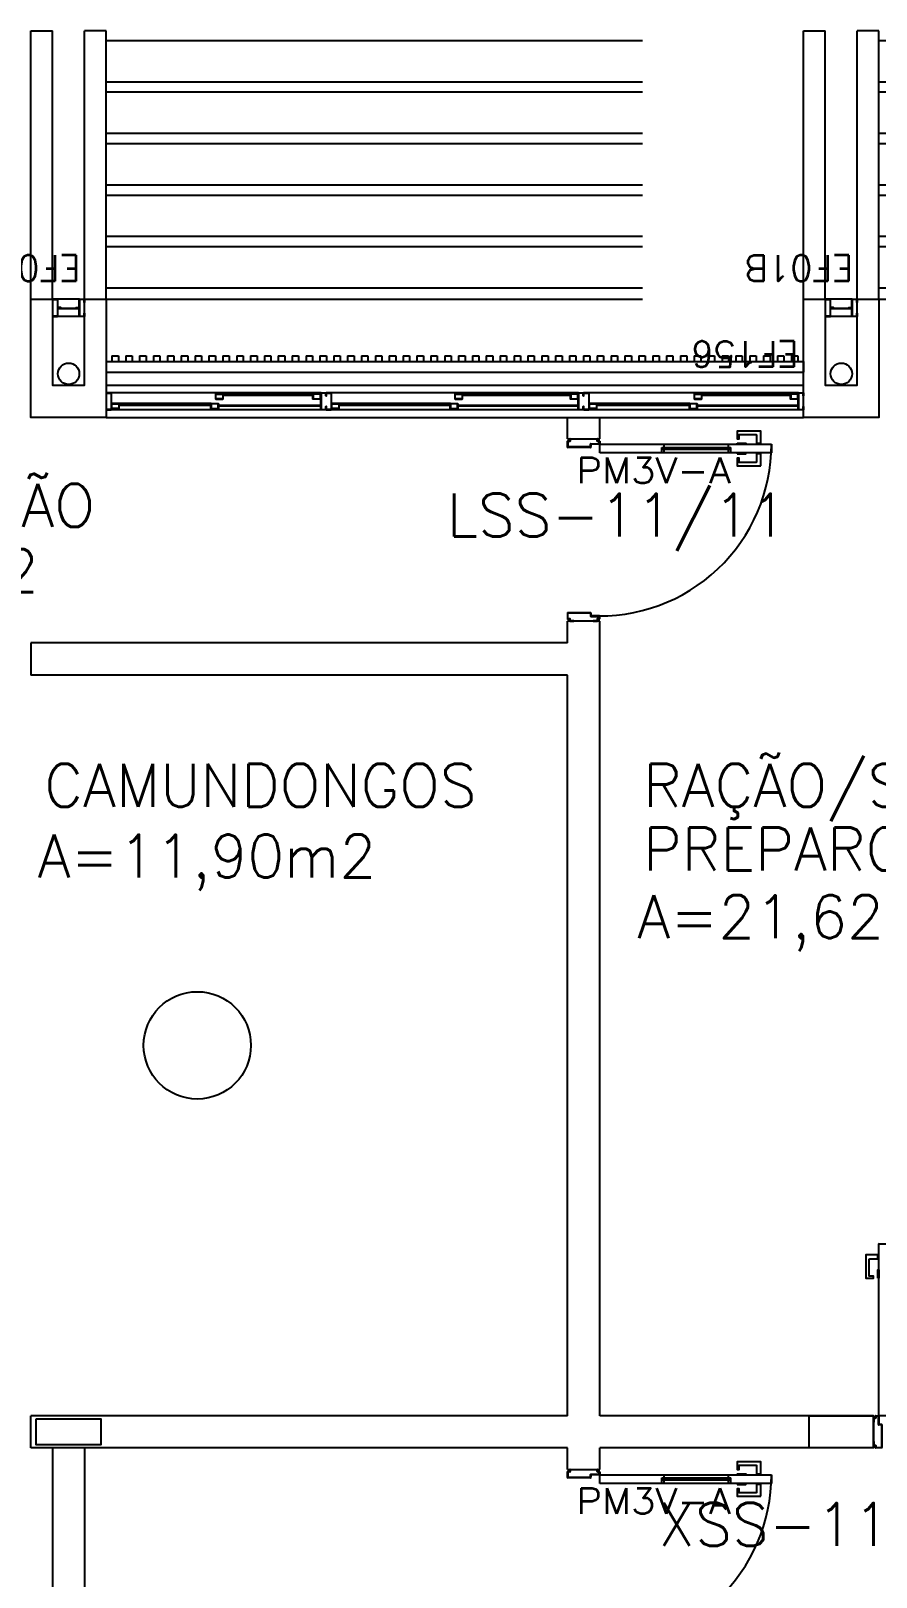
# Model space of a CAD drawing. Header units: millimetres. Extents: x 2046 to 2564, y 885 to 1120.
# Drawn here: x 2190.71 to 2194.65, y 926.3 to 933.5 of the extents above; entities that cross this region are included whole.
import ezdxf

# ---------------------------------------------------------------- set-up
doc = ezdxf.new("R2010")
doc.units = ezdxf.units.MM
doc.header["$LTSCALE"] = 10
doc.linetypes.add('HIDDEN', pattern=[0.375, 0.25, -0.125])
for name, color, linetype in [('AR-ALV', 2, 'Continuous'), ('AR-BRISEPROJ', 1, 'HIDDEN'), ('AR-ESQ', 1, 'Continuous'), ('AR-ESQ-C', 1, 'Continuous'), ('AR-ESTC', 3, 'Continuous'), ('AR-PEITORIL', 1, 'Continuous'), ('AR-PERGOLAPROJ', 1, 'HIDDEN'), ('AR-PROJ', 1, 'HIDDEN'), ('BGR- VISTA', 12, 'Continuous'), ('BR-MONTANTE', 242, 'Continuous'), ('BR-PAINEL', 1, 'Continuous'), ('DT-ESQ-CHAPA DOBRADA-C', 1, 'Continuous'), ('DT-ESQ-CHAPA DOBRADA-V', 2, 'Continuous'), ('DT-ESQ-MARCO-V', 1, 'Continuous'), ('DT-ESQ-PERFIL CADEIRA-C', 2, 'Continuous'), ('DT-ESQ-PERFIL CADEIRA-V', 1, 'Continuous'), ('DT-ESQ-PERFIL U-C', 2, 'Continuous'), ('DT-ESQ-PERFIL U-V', 1, 'Continuous'), ('DT-ESQ-VIDRO-C', 2, 'Continuous'), ('DT-TXTESQ', 2, 'Continuous'), ('DT-TXTMOD', 1, 'Continuous'), ('ENDEREÇO', 2, 'Continuous'), ('maçaneta', 1, 'Continuous'), ('mov', 1, 'Continuous'), ('PG-PROJ', 1, 'HIDDEN'), ('PM-PERFIL U-C', 2, 'Continuous'), ('PM-TXT', 2, 'Continuous'), ('PM-VIDRO', 2, 'Continuous'), ('pm1', 2, 'Continuous'), ('pm2', 1, 'Continuous'), ('Área', 2, 'Continuous')]:
    doc.layers.add(name, color=color, linetype=linetype)
doc.styles.add('S10', font='simplex.shx', dxfattribs={"height": 0.1})
doc.styles.add('S12', font='simplex.shx', dxfattribs={"width": 1.1, "height": 0.12})
doc.styles.add('UNB-100', font='simplex.shx', dxfattribs={"height": 0.2})
doc.styles.add('UNB1-100', font='simplex.shx', dxfattribs={"height": 0.2})

# ---------------------------------------------------------------- blocks, each defined once
blk = doc.blocks.new('PG-MODULO3-PJ-C')
at = {"layer": 'PG-PROJ'}
for p, q in [((0.1, 1.25), (0, 1.25)), ((0, 0), (0, 1.25)), ((0.1, 0), (0.1, 1.25)), ((3.35, 1.25), (3.45, 1.25)), ((3.35, 0), (3.35, 1.25)), ((3.45, 0), (3.45, 1.25)), ((0.1, 1.2057), (3.35, 1.2057)), ((0.1, 1.0135), (3.35, 1.0135)), ((0.1, 0.9657), (3.35, 0.9657)), ((0.1, 0.7735), (3.35, 0.7735)), ((0.1, 0.7257), (3.35, 0.7257)), ((0.1, 0.5335), (3.35, 0.5335)), ((0.1, 0.4857), (3.35, 0.4857)), ((0.1, 0.2935), (3.35, 0.2935)), ((0.1, 0.2457), (3.35, 0.2457)), ((0.1, 0.0535), (3.35, 0.0535)), ((0.1, 0), (3.35, 0))]:
    blk.add_line(p, q, dxfattribs=at)
blk = doc.blocks.new('BR-MODULO9')
at = {"layer": 'BR-MONTANTE'}
for p, q in [((-3.25, 0.11), (0, 0.11)), ((-3.25, 0.11), (-3.25, 0.06)), ((0, 0.11), (0, 0.06)), ((-3.25, 0.06), (0, 0.06))]:
    blk.add_line(p, q, dxfattribs=at)
at = {"layer": 'BR-PAINEL'}
for p, q in [((-3.2227, 0.1366), (-3.1927, 0.1366)), ((-3.2227, 0.1366), (-3.2227, 0.11)), ((-3.2227, 0.11), (-3.1927, 0.11)), ((-3.1927, 0.1366), (-3.1927, 0.11)), ((-3.1581, 0.1366), (-3.1281, 0.1366)), ((-3.1581, 0.1366), (-3.1581, 0.11)), ((-3.1581, 0.11), (-3.1281, 0.11)), ((-3.1281, 0.1366), (-3.1281, 0.11)), ((-3.0935, 0.1366), (-3.0635, 0.1366)), ((-3.0935, 0.1366), (-3.0935, 0.11)), ((-3.0935, 0.11), (-3.0635, 0.11)), ((-3.0635, 0.1366), (-3.0635, 0.11)), ((-3.0289, 0.1366), (-2.9989, 0.1366)), ((-3.0289, 0.1366), (-3.0289, 0.11)), ((-3.0289, 0.11), (-2.9989, 0.11)), ((-2.9989, 0.1366), (-2.9989, 0.11)), ((-2.9643, 0.1366), (-2.9343, 0.1366)), ((-2.9643, 0.1366), (-2.9643, 0.11)), ((-2.9643, 0.11), (-2.9343, 0.11)), ((-2.9343, 0.1366), (-2.9343, 0.11)), ((-2.8997, 0.1366), (-2.8697, 0.1366)), ((-2.8997, 0.1366), (-2.8997, 0.11)), ((-2.8997, 0.11), (-2.8697, 0.11)), ((-2.8697, 0.1366), (-2.8697, 0.11)), ((-2.8351, 0.1366), (-2.8051, 0.1366)), ((-2.8351, 0.1366), (-2.8351, 0.11)), ((-2.8351, 0.11), (-2.8051, 0.11)), ((-2.8051, 0.1366), (-2.8051, 0.11)), ((-2.7705, 0.1366), (-2.7405, 0.1366)), ((-2.7705, 0.1366), (-2.7705, 0.11)), ((-2.7705, 0.11), (-2.7405, 0.11)), ((-2.7405, 0.1366), (-2.7405, 0.11)), ((-2.7059, 0.1366), (-2.6759, 0.1366)), ((-2.7059, 0.1366), (-2.7059, 0.11)), ((-2.7059, 0.11), (-2.6759, 0.11)), ((-2.6759, 0.1366), (-2.6759, 0.11)), ((-2.6413, 0.1366), (-2.6113, 0.1366)), ((-2.6413, 0.1366), (-2.6413, 0.11)), ((-2.6413, 0.11), (-2.6113, 0.11)), ((-2.6113, 0.1366), (-2.6113, 0.11)), ((-2.5767, 0.1366), (-2.5467, 0.1366)), ((-2.5767, 0.1366), (-2.5767, 0.11)), ((-2.5767, 0.11), (-2.5467, 0.11)), ((-2.5467, 0.1366), (-2.5467, 0.11)), ((-2.5121, 0.1366), (-2.4821, 0.1366)), ((-2.5121, 0.1366), (-2.5121, 0.11)), ((-2.5121, 0.11), (-2.4821, 0.11)), ((-2.4821, 0.1366), (-2.4821, 0.11)), ((-2.4475, 0.1366), (-2.4175, 0.1366)), ((-2.4475, 0.1366), (-2.4475, 0.11)), ((-2.4475, 0.11), (-2.4175, 0.11)), ((-2.4175, 0.1366), (-2.4175, 0.11)), ((-2.3829, 0.1366), (-2.3529, 0.1366)), ((-2.3829, 0.1366), (-2.3829, 0.11)), ((-2.3829, 0.11), (-2.3529, 0.11)), ((-2.3529, 0.1366), (-2.3529, 0.11)), ((-2.3183, 0.1366), (-2.2883, 0.1366)), ((-2.3183, 0.1366), (-2.3183, 0.11)), ((-2.3183, 0.11), (-2.2883, 0.11)), ((-2.2883, 0.1366), (-2.2883, 0.11)), ((-2.2537, 0.1366), (-2.2237, 0.1366)), ((-2.2537, 0.1366), (-2.2537, 0.11)), ((-2.2537, 0.11), (-2.2237, 0.11)), ((-2.2237, 0.1366), (-2.2237, 0.11)), ((-2.1891, 0.1366), (-2.1591, 0.1366)), ((-2.1891, 0.1366), (-2.1891, 0.11)), ((-2.1891, 0.11), (-2.1591, 0.11)), ((-2.1591, 0.1366), (-2.1591, 0.11)), ((-2.1245, 0.1366), (-2.0945, 0.1366)), ((-2.1245, 0.1366), (-2.1245, 0.11)), ((-2.1245, 0.11), (-2.0945, 0.11)), ((-2.0945, 0.1366), (-2.0945, 0.11)), ((-2.0599, 0.1366), (-2.0299, 0.1366)), ((-2.0599, 0.1366), (-2.0599, 0.11)), ((-2.0599, 0.11), (-2.0299, 0.11)), ((-2.0299, 0.1366), (-2.0299, 0.11)), ((-1.9953, 0.1366), (-1.9653, 0.1366)), ((-1.9953, 0.1366), (-1.9953, 0.11)), ((-1.9953, 0.11), (-1.9653, 0.11)), ((-1.9653, 0.1366), (-1.9653, 0.11)), ((-1.9307, 0.1366), (-1.9007, 0.1366)), ((-1.9307, 0.1366), (-1.9307, 0.11)), ((-1.9307, 0.11), (-1.9007, 0.11)), ((-1.9007, 0.1366), (-1.9007, 0.11)), ((-1.8661, 0.1366), (-1.8361, 0.1366)), ((-1.8661, 0.1366), (-1.8661, 0.11)), ((-1.8661, 0.11), (-1.8361, 0.11)), ((-1.8361, 0.1366), (-1.8361, 0.11)), ((-1.8015, 0.1366), (-1.7715, 0.1366)), ((-1.8015, 0.1366), (-1.8015, 0.11)), ((-1.8015, 0.11), (-1.7715, 0.11)), ((-1.7715, 0.1366), (-1.7715, 0.11)), ((-1.7369, 0.1366), (-1.7069, 0.1366)), ((-1.7369, 0.1366), (-1.7369, 0.11)), ((-1.7369, 0.11), (-1.7069, 0.11)), ((-1.7069, 0.1366), (-1.7069, 0.11)), ((-1.6723, 0.1366), (-1.6423, 0.1366)), ((-1.6723, 0.1366), (-1.6723, 0.11)), ((-1.6723, 0.11), (-1.6423, 0.11)), ((-1.6423, 0.1366), (-1.6423, 0.11)), ((-1.6077, 0.1366), (-1.5777, 0.1366)), ((-1.6077, 0.1366), (-1.6077, 0.11)), ((-1.6077, 0.11), (-1.5777, 0.11)), ((-1.5777, 0.1366), (-1.5777, 0.11)), ((-1.5431, 0.1366), (-1.5131, 0.1366)), ((-1.5431, 0.1366), (-1.5431, 0.11)), ((-1.5431, 0.11), (-1.5131, 0.11)), ((-1.5131, 0.1366), (-1.5131, 0.11)), ((-1.4785, 0.1366), (-1.4485, 0.1366)), ((-1.4785, 0.1366), (-1.4785, 0.11)), ((-1.4785, 0.11), (-1.4485, 0.11)), ((-1.4485, 0.1366), (-1.4485, 0.11)), ((-1.4139, 0.1366), (-1.3839, 0.1366)), ((-1.4139, 0.1366), (-1.4139, 0.11)), ((-1.4139, 0.11), (-1.3839, 0.11)), ((-1.3839, 0.1366), (-1.3839, 0.11)), ((-1.3493, 0.1366), (-1.3193, 0.1366)), ((-1.3493, 0.1366), (-1.3493, 0.11)), ((-1.3493, 0.11), (-1.3193, 0.11)), ((-1.3193, 0.1366), (-1.3193, 0.11)), ((-1.2847, 0.1366), (-1.2547, 0.1366)), ((-1.2847, 0.1366), (-1.2847, 0.11)), ((-1.2847, 0.11), (-1.2547, 0.11)), ((-1.2547, 0.1366), (-1.2547, 0.11)), ((-1.2201, 0.1366), (-1.1901, 0.1366)), ((-1.2201, 0.1366), (-1.2201, 0.11)), ((-1.2201, 0.11), (-1.1901, 0.11)), ((-1.1901, 0.1366), (-1.1901, 0.11)), ((-1.1555, 0.1366), (-1.1255, 0.1366)), ((-1.1555, 0.1366), (-1.1555, 0.11)), ((-1.1555, 0.11), (-1.1255, 0.11)), ((-1.1255, 0.1366), (-1.1255, 0.11)), ((-1.0909, 0.1366), (-1.0609, 0.1366)), ((-1.0909, 0.1366), (-1.0909, 0.11)), ((-1.0909, 0.11), (-1.0609, 0.11)), ((-1.0609, 0.1366), (-1.0609, 0.11)), ((-1.0263, 0.1366), (-0.9963, 0.1366)), ((-1.0263, 0.1366), (-1.0263, 0.11)), ((-1.0263, 0.11), (-0.9963, 0.11)), ((-0.9963, 0.1366), (-0.9963, 0.11)), ((-0.9617, 0.1366), (-0.9317, 0.1366)), ((-0.9617, 0.1366), (-0.9617, 0.11)), ((-0.9617, 0.11), (-0.9317, 0.11)), ((-0.9317, 0.1366), (-0.9317, 0.11)), ((-0.8971, 0.1366), (-0.8671, 0.1366)), ((-0.8971, 0.1366), (-0.8971, 0.11)), ((-0.8971, 0.11), (-0.8671, 0.11)), ((-0.8671, 0.1366), (-0.8671, 0.11)), ((-0.8325, 0.1366), (-0.8025, 0.1366)), ((-0.8325, 0.1366), (-0.8325, 0.11)), ((-0.8325, 0.11), (-0.8025, 0.11)), ((-0.8025, 0.1366), (-0.8025, 0.11)), ((-0.7679, 0.1366), (-0.7379, 0.1366)), ((-0.7679, 0.1366), (-0.7679, 0.11)), ((-0.7679, 0.11), (-0.7379, 0.11)), ((-0.7379, 0.1366), (-0.7379, 0.11)), ((-0.7033, 0.1366), (-0.6733, 0.1366)), ((-0.7033, 0.1366), (-0.7033, 0.11)), ((-0.7033, 0.11), (-0.6733, 0.11)), ((-0.6733, 0.1366), (-0.6733, 0.11)), ((-0.6387, 0.1366), (-0.6087, 0.1366)), ((-0.6387, 0.1366), (-0.6387, 0.11)), ((-0.6387, 0.11), (-0.6087, 0.11)), ((-0.6087, 0.1366), (-0.6087, 0.11)), ((-0.5741, 0.1366), (-0.5441, 0.1366)), ((-0.5741, 0.1366), (-0.5741, 0.11)), ((-0.5741, 0.11), (-0.5441, 0.11)), ((-0.5441, 0.1366), (-0.5441, 0.11)), ((-0.5095, 0.1366), (-0.4795, 0.1366)), ((-0.5095, 0.1366), (-0.5095, 0.11)), ((-0.5095, 0.11), (-0.4795, 0.11)), ((-0.4795, 0.1366), (-0.4795, 0.11)), ((-0.4449, 0.1366), (-0.4149, 0.1366)), ((-0.4449, 0.1366), (-0.4449, 0.11)), ((-0.4449, 0.11), (-0.4149, 0.11)), ((-0.4149, 0.1366), (-0.4149, 0.11)), ((-0.3803, 0.1366), (-0.3503, 0.1366)), ((-0.3803, 0.1366), (-0.3803, 0.11)), ((-0.3803, 0.11), (-0.3503, 0.11)), ((-0.3503, 0.1366), (-0.3503, 0.11)), ((-0.3157, 0.1366), (-0.2857, 0.1366)), ((-0.3157, 0.1366), (-0.3157, 0.11)), ((-0.3157, 0.11), (-0.2857, 0.11)), ((-0.2857, 0.1366), (-0.2857, 0.11)), ((-0.2511, 0.1366), (-0.2211, 0.1366)), ((-0.2511, 0.1366), (-0.2511, 0.11)), ((-0.2511, 0.11), (-0.2211, 0.11)), ((-0.2211, 0.1366), (-0.2211, 0.11)), ((-0.1865, 0.1366), (-0.1565, 0.1366)), ((-0.1865, 0.1366), (-0.1865, 0.11)), ((-0.1865, 0.11), (-0.1565, 0.11)), ((-0.1565, 0.1366), (-0.1565, 0.11)), ((-0.1219, 0.1366), (-0.0919, 0.1366)), ((-0.1219, 0.1366), (-0.1219, 0.11)), ((-0.1219, 0.11), (-0.0919, 0.11)), ((-0.0919, 0.1366), (-0.0919, 0.11)), ((-0.0573, 0.1366), (-0.0573, 0.11)), ((-0.0573, 0.1366), (-0.0273, 0.1366)), ((-0.0573, 0.11), (-0.0273, 0.11)), ((-0.0273, 0.1366), (-0.0273, 0.11))]:
    blk.add_line(p, q, dxfattribs=at)
blk = doc.blocks.new('EF156-P')
at = {"layer": 'DT-ESQ-CHAPA DOBRADA-V', "ltscale": 0.1}
for p, q in [((0.05, -0.052), (0.5215, -0.052)), ((0.05, -0.055), (0.5215, -0.055)), ((1.075, -0.052), (1.6365, -0.052)), ((1.075, -0.055), (1.6365, -0.055)), ((2.275, -0.052), (2.7515, -0.052)), ((2.275, -0.055), (2.7515, -0.055))]:
    blk.add_line(p, q, dxfattribs=at)
at = {"layer": 'DT-ESQ-PERFIL CADEIRA-C', "ltscale": 0.1}
for p, q in [((0.5235, -0.0635), (0.57, -0.0635)), ((1.0235, -0.0635), (0.975, -0.0635)), ((1.0235, -0.0635), (0.9885, -0.0635)), ((0.99, -0.0415), (1.0235, -0.0415)), ((0.99, -0.062), (0.99, -0.0415)), ((1.0235, -0.0415), (1.0235, -0.0635)), ((1.6385, -0.0635), (1.685, -0.0635)), ((2.2235, -0.0635), (2.175, -0.0635)), ((2.2235, -0.0635), (2.1885, -0.0635)), ((2.19, -0.062), (2.19, -0.0415)), ((2.19, -0.0415), (2.2235, -0.0415)), ((2.2235, -0.0415), (2.2235, -0.0635)), ((2.7535, -0.0635), (2.8, -0.0635)), ((3.2485, -0.0635), (3.2, -0.0635)), ((3.2485, -0.0635), (3.2135, -0.0635)), ((3.215, -0.062), (3.215, -0.0415)), ((3.215, -0.0415), (3.2485, -0.0415)), ((3.2485, -0.0415), (3.2485, -0.0635)), ((0.085, -0.0865), (0.0515, -0.0865)), ((0.0515, -0.0865), (0.0515, -0.1085)), ((0.0515, -0.1085), (0.0865, -0.1085)), ((0.0515, -0.1085), (0.1, -0.1085)), ((0.085, -0.107), (0.085, -0.0865)), ((0.533, -0.1085), (0.4865, -0.1085)), ((1.11, -0.0865), (1.0765, -0.0865)), ((1.0765, -0.0865), (1.0765, -0.1085)), ((1.0765, -0.1085), (1.1115, -0.1085)), ((1.0765, -0.1085), (1.125, -0.1085)), ((1.11, -0.107), (1.11, -0.0865)), ((1.648, -0.1085), (1.6015, -0.1085)), ((2.2765, -0.0865), (2.2765, -0.1085)), ((2.31, -0.0865), (2.2765, -0.0865)), ((2.2765, -0.1085), (2.325, -0.1085)), ((2.2765, -0.1085), (2.3115, -0.1085)), ((2.31, -0.107), (2.31, -0.0865)), ((2.763, -0.1085), (2.7165, -0.1085))]:
    blk.add_line(p, q, dxfattribs=at)
for points in [[(0.57, -0.062, -1), (0.57, -0.065), (0.5235, -0.065, -0.414214), (0.5215, -0.063), (0.5215, -0.042, -0.414214), (0.5235, -0.04), (0.555, -0.04, -0.414214), (0.5565, -0.0415), (0.5565, -0.062)], [(0.5565, -0.0635, -0.198913), (0.5554, -0.0631, -0.198913), (0.555, -0.062), (0.555, -0.0415), (0.523, -0.0415), (0.523, -0.0635)], [(1.0235, -0.04), (0.99, -0.04, 0.414214), (0.9885, -0.0415), (0.9885, -0.0535), (0.9885, -0.055), (0.9885, -0.062), (0.975, -0.062, 1), (0.975, -0.065), (1.0235, -0.065, 0.414214), (1.025, -0.0635), (1.025, -0.0415, 0.414214)], [(1.685, -0.062, -1), (1.685, -0.065), (1.6385, -0.065, -0.414214), (1.6365, -0.063), (1.6365, -0.042, -0.414214), (1.6385, -0.04), (1.67, -0.04, -0.414214), (1.6715, -0.0415), (1.6715, -0.062)], [(1.6715, -0.0635, -0.198913), (1.6704, -0.0631, -0.198913), (1.67, -0.062), (1.67, -0.0415), (1.638, -0.0415), (1.638, -0.0635)], [(2.2235, -0.04), (2.19, -0.04, 0.414214), (2.1885, -0.0415), (2.1885, -0.0535), (2.1885, -0.055), (2.1885, -0.062), (2.175, -0.062, 1), (2.175, -0.065), (2.2235, -0.065, 0.414214), (2.225, -0.0635), (2.225, -0.0415, 0.414214)], [(2.8, -0.062, -1), (2.8, -0.065), (2.7535, -0.065, -0.414214), (2.7515, -0.063), (2.7515, -0.042, -0.414214), (2.7535, -0.04), (2.785, -0.04, -0.414214), (2.7865, -0.0415), (2.7865, -0.062)], [(2.7865, -0.0635, -0.198913), (2.7854, -0.0631, -0.198913), (2.785, -0.062), (2.785, -0.0415), (2.753, -0.0415), (2.753, -0.0635)], [(3.2485, -0.04), (3.215, -0.04, 0.414214), (3.2135, -0.0415), (3.2135, -0.0535), (3.2135, -0.055), (3.2135, -0.062), (3.2, -0.062, 1), (3.2, -0.065), (3.2485, -0.065, 0.414214), (3.25, -0.0635), (3.25, -0.0415, 0.414214)], [(0.0515, -0.085), (0.085, -0.085, -0.414214), (0.0865, -0.0865), (0.0865, -0.0985), (0.0865, -0.1), (0.0865, -0.107), (0.1, -0.107, -1), (0.1, -0.11), (0.0515, -0.11, -0.414214), (0.05, -0.1085), (0.05, -0.0865, -0.414214)], [(0.4865, -0.107, 1), (0.4865, -0.11), (0.533, -0.11, 0.414214), (0.535, -0.108), (0.535, -0.087, 0.414214), (0.533, -0.085), (0.5015, -0.085, 0.414214), (0.5, -0.0865), (0.5, -0.107)], [(0.5, -0.1085, 0.198913), (0.5011, -0.1081, 0.198913), (0.5015, -0.107), (0.5015, -0.0865), (0.5335, -0.0865), (0.5335, -0.1085)], [(1.0765, -0.085), (1.11, -0.085, -0.414214), (1.1115, -0.0865), (1.1115, -0.0985), (1.1115, -0.1), (1.1115, -0.107), (1.125, -0.107, -1), (1.125, -0.11), (1.0765, -0.11, -0.414214), (1.075, -0.1085), (1.075, -0.0865, -0.414214)], [(1.6015, -0.107, 1), (1.6015, -0.11), (1.648, -0.11, 0.414214), (1.65, -0.108), (1.65, -0.087, 0.414214), (1.648, -0.085), (1.6165, -0.085, 0.414214), (1.615, -0.0865), (1.615, -0.107)], [(1.615, -0.1085, 0.198913), (1.6161, -0.1081, 0.198913), (1.6165, -0.107), (1.6165, -0.0865), (1.6485, -0.0865), (1.6485, -0.1085)], [(2.2765, -0.085), (2.31, -0.085, -0.414214), (2.3115, -0.0865), (2.3115, -0.0985), (2.3115, -0.1), (2.3115, -0.107), (2.325, -0.107, -1), (2.325, -0.11), (2.2765, -0.11, -0.414214), (2.275, -0.1085), (2.275, -0.0865, -0.414214)], [(2.7165, -0.107, 1), (2.7165, -0.11), (2.763, -0.11, 0.414214), (2.765, -0.108), (2.765, -0.087, 0.414214), (2.763, -0.085), (2.7315, -0.085, 0.414214), (2.73, -0.0865), (2.73, -0.107)], [(2.73, -0.1085, 0.198913), (2.7311, -0.1081, 0.198913), (2.7315, -0.107), (2.7315, -0.0865), (2.7635, -0.0865), (2.7635, -0.1085)]]:
    blk.add_lwpolyline(points, format="xyb", close=True, dxfattribs=at)
for centre, start, end in [((0.9885, -0.062), 270, 314.9999), ((0.9885, -0.062), 314.9999, 0), ((2.1885, -0.062), 270, 314.9999), ((2.1885, -0.062), 314.9999, 0), ((3.2135, -0.062), 270, 314.9999), ((3.2135, -0.062), 314.9999, 0), ((0.0865, -0.107), 180, 225.0001), ((0.0865, -0.107), 225.0001, 270), ((1.1115, -0.107), 180, 225.0001), ((1.1115, -0.107), 225.0001, 270), ((2.3115, -0.107), 180, 225.0001), ((2.3115, -0.107), 225.0001, 270)]:
    blk.add_arc(centre, 0.0015, start, end, dxfattribs=at)
at = {"layer": 'DT-ESQ-PERFIL CADEIRA-V', "ltscale": 0.1}
for p, q in [((0.555, -0.065), (0.975, -0.065)), ((1.67, -0.065), (2.175, -0.065)), ((2.785, -0.065), (3.2, -0.065)), ((0.1, -0.11), (0.4865, -0.11)), ((1.125, -0.11), (1.6015, -0.11)), ((2.325, -0.11), (2.7165, -0.11))]:
    blk.add_line(p, q, dxfattribs=at)
at = {"layer": 'DT-ESQ-PERFIL U-C', "ltscale": 0.1}
for points in [[(0.025, -0.0365, -0.414214), (0.0265, -0.035), (0.0485, -0.035, -0.414214), (0.05, -0.0365), (0.05, -0.1135, -0.414214), (0.0485, -0.115), (0.0265, -0.115, -0.414214), (0.025, -0.1135), (0.025, -0.1), (0.0265, -0.1), (0.0265, -0.1135), (0.0485, -0.1135), (0.0485, -0.0365), (0.0265, -0.0365), (0.0265, -0.05), (0.025, -0.05)], [(1.05, -0.0365, 0.414214), (1.0485, -0.035), (1.0265, -0.035, 0.414214), (1.025, -0.0365), (1.025, -0.1135, 0.414214), (1.0265, -0.115), (1.0485, -0.115, 0.414214), (1.05, -0.1135), (1.05, -0.1), (1.0485, -0.1), (1.0485, -0.1135), (1.0265, -0.1135), (1.0265, -0.0365), (1.0485, -0.0365), (1.0485, -0.05), (1.05, -0.05)], [(1.05, -0.0365, -0.414214), (1.0515, -0.035), (1.0735, -0.035, -0.414214), (1.075, -0.0365), (1.075, -0.1135, -0.414214), (1.0735, -0.115), (1.0515, -0.115, -0.414214), (1.05, -0.1135), (1.05, -0.1), (1.0515, -0.1), (1.0515, -0.1135), (1.0735, -0.1135), (1.0735, -0.037, 0.414214), (1.073, -0.0365), (1.052, -0.0365, 0.414214), (1.0515, -0.037), (1.0515, -0.05), (1.05, -0.05)], [(2.25, -0.0365, 0.414214), (2.2485, -0.035), (2.2265, -0.035, 0.414214), (2.225, -0.0365), (2.225, -0.1135, 0.414214), (2.2265, -0.115), (2.2485, -0.115, 0.414214), (2.25, -0.1135), (2.25, -0.1), (2.2485, -0.1), (2.2485, -0.1135), (2.2265, -0.1135), (2.2265, -0.0365), (2.248, -0.0365, -0.414214), (2.2485, -0.037), (2.2485, -0.05), (2.25, -0.05)], [(2.25, -0.0365, -0.414214), (2.2515, -0.035), (2.2735, -0.035, -0.414214), (2.275, -0.0365), (2.275, -0.1135, -0.414214), (2.2735, -0.115), (2.2515, -0.115, -0.414214), (2.25, -0.1135), (2.25, -0.1), (2.2515, -0.1), (2.2515, -0.1135), (2.2735, -0.1135), (2.2735, -0.0365), (2.252, -0.0365, 0.414214), (2.2515, -0.037), (2.2515, -0.05), (2.25, -0.05)], [(3.275, -0.0365, 0.414214), (3.2735, -0.035), (3.2515, -0.035, 0.414214), (3.25, -0.0365), (3.25, -0.1135, 0.414214), (3.2515, -0.115), (3.2735, -0.115, 0.414214), (3.275, -0.1135), (3.275, -0.1), (3.2735, -0.1), (3.2735, -0.1135), (3.2515, -0.1135), (3.2515, -0.0365), (3.2735, -0.0365), (3.2735, -0.05), (3.275, -0.05)]]:
    blk.add_lwpolyline(points, format="xyb", close=True, dxfattribs=at)
at = {"layer": 'DT-ESQ-PERFIL U-V', "ltscale": 0.1}
for p, q in [((0.0485, -0.035), (1.0265, -0.035)), ((1.0735, -0.035), (2.2265, -0.035)), ((2.2735, -0.035), (3.2515, -0.035)), ((0.0485, -0.115), (1.0265, -0.115)), ((1.0735, -0.115), (2.2265, -0.115)), ((2.2735, -0.115), (3.2515, -0.115))]:
    blk.add_line(p, q, dxfattribs=at)
at = {"layer": 'DT-ESQ-VIDRO-C', "ltscale": 0.1}
for points in [[(0.986, -0.06), (0.986, -0.057), (0.559, -0.057), (0.559, -0.06)], [(2.186, -0.06), (2.186, -0.057), (1.674, -0.057), (1.674, -0.06)], [(3.211, -0.06), (3.211, -0.057), (2.789, -0.057), (2.789, -0.06)], [(0.0895, -0.105), (0.0895, -0.102), (0.497, -0.102), (0.497, -0.105)], [(1.1145, -0.105), (1.1145, -0.102), (1.612, -0.102), (1.612, -0.105)], [(2.3145, -0.105), (2.3145, -0.102), (2.727, -0.102), (2.727, -0.105)]]:
    blk.add_lwpolyline(points, close=True, dxfattribs=at)
at = {"layer": 'DT-TXTESQ', "ltscale": 0.1, "style": 'S12'}
blk.add_text('EF156', height=0.12, dxfattribs=at).set_placement((0.0485, -0.355))
at = {"layer": 'DT-TXTMOD', "ltscale": 0.1, "style": 'S10', "flags": 3}
for tag, p in [('M27', (0.0485, -0.255)), ('M28', (0.452, -0.255)), ('M29', (0.8556, -0.255)), ('M30', (1.2591, -0.255)), ('M31', (1.6626, -0.255)), ('M32', (2.0662, -0.255)), ('M33', (2.4697, -0.255)), ('M34', (2.8732, -0.255))]:
    blk.add_attdef(tag, p, '', height=0.1, dxfattribs=at)
blk = doc.blocks.new('EF01B-P')
at = {"layer": 'DT-ESQ-CHAPA DOBRADA-C', "ltscale": 0.1}
blk.add_line((0.1235, 0.043), (0.0265, 0.043), dxfattribs=at)
blk.add_line((0.1235, 0.043), (0.0265, 0.043), dxfattribs=at)
blk.add_lwpolyline([(0.0265, 0.0445), (0.1235, 0.0445, -1), (0.1235, 0.0415), (0.0265, 0.0415, -1)], format="xyb", close=True, dxfattribs=at)
at = {"layer": 'DT-ESQ-MARCO-V', "ltscale": 0.1}
for p, q in [((0.0235, 0.08), (0.1265, 0.08)), ((0.0235, 0), (0.1265, 0))]:
    blk.add_line(p, q, dxfattribs=at)
at = {"layer": 'DT-ESQ-PERFIL U-C', "ltscale": 0.1}
for points in [[(0.025, 0.0634), (0.025, 0.0415), (0.0385, 0.0415, -1), (0.0385, 0.0385), (0.025, 0.0385), (0.025, 0.0015, -0.414214), (0.0235, 0), (0.0015, 0, -0.414214), (0, 0.0015), (0, 0.015), (0.0015, 0.015), (0.0015, 0.0015), (0.0235, 0.0015), (0.0235, 0.0385, -0.414214), (0.025, 0.04, -0.414214), (0.0235, 0.0415), (0.0235, 0.0634), (0.0235, 0.0785), (0.0015, 0.0785), (0.0015, 0.065), (0, 0.065), (0, 0.0785, -0.414214), (0.0015, 0.08), (0.0235, 0.08, -0.414214), (0.025, 0.0785)], [(0.125, 0.0634), (0.125, 0.0415), (0.1115, 0.0415, 1), (0.1115, 0.0385), (0.125, 0.0385), (0.125, 0.0015, 0.414214), (0.1265, 0), (0.1485, 0, 0.414214), (0.15, 0.0015), (0.15, 0.015), (0.1485, 0.015), (0.1485, 0.0015), (0.1265, 0.0015), (0.1265, 0.0385, 0.414214), (0.125, 0.04, 0.414214), (0.1265, 0.0415), (0.1265, 0.0634), (0.1265, 0.0785), (0.1485, 0.0785), (0.1485, 0.065), (0.15, 0.065), (0.15, 0.0785, 0.414214), (0.1485, 0.08), (0.1265, 0.08, 0.414214), (0.125, 0.0785)]]:
    blk.add_lwpolyline(points, format="xyb", close=True, dxfattribs=at)
for points in [[(0.025, 0.04), (0.0385, 0.04)], [(0.1115, 0.04), (0.125, 0.04)]]:
    blk.add_lwpolyline(points, dxfattribs=at)
at = {"layer": 'DT-TXTESQ', "ltscale": 0.1, "style": 'S12'}
blk.add_text('EF01B', height=0.12, dxfattribs=at).set_placement((0.0192, -0.205))
at = {"layer": 'DT-TXTMOD', "ltscale": 0.1, "style": 'S10', "flags": 3}
blk.add_attdef('EF01B', (0.0207, -0.14), '', height=0.1, dxfattribs=at)
blk = doc.blocks.new('PM3V-A')
at = {"layer": 'maçaneta'}
for points in [[(0.02, 0.9), (-0.035, 0.9), (-0.035, 0.79), (0, 0.79), (0, 0.8), (-0.02, 0.8), (-0.02, 0.8785, -0.414214), (-0.0185, 0.88), (0.02, 0.88)], [(0.125, 0.9), (0.07, 0.9), (0.07, 0.88), (0.1085, 0.88, -0.414214), (0.11, 0.8785), (0.11, 0.8), (0.09, 0.8), (0.09, 0.79), (0.125, 0.79)]]:
    blk.add_lwpolyline(points, format="xyb", close=True, dxfattribs=at)
for points in [[(0.02, 0.79), (0.02, 0.83), (0.025, 0.83), (0.025, 0.79)], [(0.07, 0.79), (0.07, 0.83), (0.065, 0.83), (0.065, 0.79)]]:
    blk.add_lwpolyline(points, close=True, dxfattribs=at)
at = {"layer": 'mov'}
blk.add_arc((0.025, 0.15), 0.8, 356.84716, 90, dxfattribs=at)
at = {"layer": 'PM-PERFIL U-C'}
for p, q in [((0.01, 0.14), (0.01, 0.1485)), ((0.0115, 0.15), (0.0235, 0.15)), ((0.012, 0.148), (0.012, 0.1395)), ((0.023, 0.148), (0.012, 0.148)), ((0.023, 0.1085), (0.023, 0.148)), ((0.025, 0.15), (0.025, 0.109)), ((0.025, 0.1485), (0.025, 0.109)), ((0.825, 0.1485), (0.825, 0.109)), ((0.8385, 0.15), (0.8265, 0.15)), ((0.827, 0.148), (0.838, 0.148)), ((0.827, 0.1085), (0.827, 0.148)), ((0.838, 0.148), (0.838, 0.1395)), ((0.84, 0.14), (0.84, 0.1485)), ((0, 0.12), (0, 0.1385)), ((0.002, 0.12), (0, 0.12)), ((0.0015, 0.14), (0.01, 0.14)), ((0.002, 0.138), (0.002, 0.12)), ((0.0105, 0.138), (0.002, 0.138)), ((0.038, 0.107), (0.0245, 0.107)), ((0.025, 0.109), (0.035, 0.109)), ((0.0385, 0.109), (0.025, 0.109)), ((0.038, 0.107), (0.038, 0.002)), ((0.04, 0.1075), (0.04, 0.0015)), ((0.81, 0.1075), (0.81, 0.0015)), ((0.8115, 0.109), (0.825, 0.109)), ((0.812, 0.107), (0.8255, 0.107)), ((0.812, 0.107), (0.812, 0.002)), ((0.8252, 0.109), (0.8152, 0.109)), ((0.8395, 0.138), (0.848, 0.138)), ((0.8485, 0.14), (0.84, 0.14)), ((0.848, 0.138), (0.848, 0.12)), ((0.848, 0.12), (0.85, 0.12)), ((0.85, 0.12), (0.85, 0.1385)), ((0, 0.03), (0.002, 0.03)), ((0, 0.0115), (0, 0.03)), ((0.01, 0.01), (0.0015, 0.01)), ((0.002, 0.03), (0.002, 0.012)), ((0.002, 0.012), (0.0105, 0.012)), ((0.01, 0.0015), (0.01, 0.01)), ((0.0385, 0), (0.0115, 0)), ((0.012, 0.0105), (0.012, 0.002)), ((0.012, 0.002), (0.038, 0.002)), ((0.8115, 0), (0.8385, 0)), ((0.838, 0.002), (0.812, 0.002)), ((0.8152, 0), (0.8402, 0)), ((0.838, 0.0105), (0.838, 0.002)), ((0.848, 0.012), (0.8395, 0.012)), ((0.84, 0.0015), (0.84, 0.01)), ((0.84, 0.01), (0.8485, 0.01)), ((0.8402, 0.01), (0.8502, 0.01)), ((0.8402, 0), (0.8402, 0.01)), ((0.85, 0.03), (0.848, 0.03)), ((0.848, 0.03), (0.848, 0.012)), ((0.85, 0.0115), (0.85, 0.03))]:
    blk.add_line(p, q, dxfattribs=at)
for centre, start, end in [((0.0115, 0.1485), 90, 180), ((0.0235, 0.1485), 360, 90), ((0.8265, 0.1485), 90, 180), ((0.8385, 0.1485), 0, 90), ((0.0015, 0.1385), 90, 180), ((0.0105, 0.1395), 270, 0), ((0.0245, 0.1085), 180, 270), ((0.0385, 0.1075), 0, 90), ((0.8115, 0.1075), 90, 180), ((0.8255, 0.1085), 270, 0), ((0.8395, 0.1395), 180, 270), ((0.8485, 0.1385), 0, 90), ((0.0015, 0.0115), 180, 270), ((0.0115, 0.0015), 180, 270), ((0.0105, 0.0105), 0, 90), ((0.0385, 0.0015), 269.93864, 0), ((0.8115, 0.0015), 180, 270.06136), ((0.8395, 0.0105), 90, 180), ((0.8385, 0.0015), 270, 0), ((0.8485, 0.0115), 270, 0)]:
    blk.add_arc(centre, 0.0015, start, end, dxfattribs=at)
at = {"layer": 'PM-VIDRO'}
for p, q in [((0.04, 0.45), (0.04, 0.75)), ((0.05, 0.75), (0.05, 0.45))]:
    blk.add_line(p, q, dxfattribs=at)
at = {"layer": 'pm1'}
for p, q in [((0.025, 0.95), (0.065, 0.95)), ((0.025, 0.75), (0.025, 0.95)), ((0.065, 0.95), (0.065, 0.76)), ((0.04, 0.75), (0.025, 0.75)), ((0.065, 0.76), (0.04, 0.76)), ((0.04, 0.75), (0.04, 0.76)), ((0.05, 0.76), (0.05, 0.75)), ((0.065, 0.75), (0.05, 0.75)), ((0.065, 0.76), (0.065, 0.75)), ((0.025, 0.15), (0.025, 0.45)), ((0.04, 0.45), (0.025, 0.45)), ((0.04, 0.44), (0.04, 0.45)), ((0.065, 0.44), (0.04, 0.44)), ((0.065, 0.45), (0.05, 0.45)), ((0.05, 0.45), (0.05, 0.44)), ((0.065, 0.45), (0.065, 0.44)), ((0.065, 0.44), (0.065, 0.15)), ((0.065, 0.15), (0.025, 0.15))]:
    blk.add_line(p, q, dxfattribs=at)
at = {"layer": 'pm2'}
for p, q in [((0.025, 0.45), (0.025, 0.75)), ((0.065, 0.75), (0.065, 0.45))]:
    blk.add_line(p, q, dxfattribs=at)
at = {"layer": 'PM-TXT', "style": 'S12', "width": 1.1}
blk.add_attdef('PM', (0.2069, 0.0415), '', height=0.12, rotation=90, dxfattribs=at)
blk = doc.blocks.new('PM3C')
at = {"layer": 'maçaneta'}
for points in [[(0.02, 0.9), (-0.035, 0.9), (-0.035, 0.79), (0, 0.79), (0, 0.8), (-0.02, 0.8), (-0.02, 0.8785, -0.414214), (-0.0185, 0.88), (0.02, 0.88)], [(0.125, 0.9), (0.07, 0.9), (0.07, 0.88), (0.1085, 0.88, -0.414214), (0.11, 0.8785), (0.11, 0.8), (0.09, 0.8), (0.09, 0.79), (0.125, 0.79)]]:
    blk.add_lwpolyline(points, format="xyb", close=True, dxfattribs=at)
for points in [[(0.02, 0.79), (0.02, 0.83), (0.025, 0.83), (0.025, 0.79)], [(0.07, 0.79), (0.07, 0.83), (0.065, 0.83), (0.065, 0.79)]]:
    blk.add_lwpolyline(points, close=True, dxfattribs=at)
at = {"layer": 'mov'}
blk.add_arc((0.025, 0.15), 0.8, 0, 90, dxfattribs=at)
at = {"layer": 'PM-PERFIL U-C'}
for p, q in [((0.01, 0.14), (0.01, 0.1485)), ((0.0115, 0.15), (0.0235, 0.15)), ((0.012, 0.148), (0.012, 0.1395)), ((0.023, 0.148), (0.012, 0.148)), ((0.023, 0.1085), (0.023, 0.148)), ((0.025, 0.1485), (0.025, 0.109)), ((0.825, 0.1485), (0.825, 0.109)), ((0.8385, 0.15), (0.8265, 0.15)), ((0.827, 0.148), (0.838, 0.148)), ((0.827, 0.1085), (0.827, 0.148)), ((0.838, 0.148), (0.838, 0.1395)), ((0.84, 0.14), (0.84, 0.1485)), ((0, 0.12), (0, 0.1385)), ((0.002, 0.12), (0, 0.12)), ((0.0015, 0.14), (0.01, 0.14)), ((0.002, 0.138), (0.002, 0.12)), ((0.0105, 0.138), (0.002, 0.138)), ((0.038, 0.107), (0.0245, 0.107)), ((0.0385, 0.109), (0.025, 0.109)), ((0.038, 0.107), (0.038, 0.002)), ((0.04, 0.1075), (0.04, 0.0015)), ((0.81, 0.1075), (0.81, 0.0015)), ((0.8115, 0.109), (0.825, 0.109)), ((0.812, 0.107), (0.8255, 0.107)), ((0.812, 0.107), (0.812, 0.002)), ((0.8395, 0.138), (0.848, 0.138)), ((0.8485, 0.14), (0.84, 0.14)), ((0.848, 0.138), (0.848, 0.12)), ((0.848, 0.12), (0.85, 0.12)), ((0.85, 0.12), (0.85, 0.1385)), ((0, 0.03), (0.002, 0.03)), ((0, 0.0115), (0, 0.03)), ((0.01, 0.01), (0.0015, 0.01)), ((0.002, 0.03), (0.002, 0.012)), ((0.002, 0.012), (0.0105, 0.012)), ((0.01, 0.0015), (0.01, 0.01)), ((0.0385, 0), (0.0115, 0)), ((0.012, 0.0105), (0.012, 0.002)), ((0.012, 0.002), (0.038, 0.002)), ((0.8115, 0), (0.8385, 0)), ((0.838, 0.002), (0.812, 0.002)), ((0.838, 0.0105), (0.838, 0.002)), ((0.848, 0.012), (0.8395, 0.012)), ((0.84, 0.0015), (0.84, 0.01)), ((0.84, 0.01), (0.8485, 0.01)), ((0.85, 0.03), (0.848, 0.03)), ((0.848, 0.03), (0.848, 0.012)), ((0.85, 0.0115), (0.85, 0.03))]:
    blk.add_line(p, q, dxfattribs=at)
for centre, start, end in [((0.0115, 0.1485), 90, 180), ((0.0235, 0.1485), 360, 90), ((0.8265, 0.1485), 90, 180), ((0.8385, 0.1485), 0, 90), ((0.0015, 0.1385), 90, 180), ((0.0105, 0.1395), 270, 0), ((0.0245, 0.1085), 180, 270), ((0.0385, 0.1075), 0, 90), ((0.8115, 0.1075), 90, 180), ((0.8255, 0.1085), 270, 0), ((0.8395, 0.1395), 180, 270), ((0.8485, 0.1385), 0, 90), ((0.0015, 0.0115), 180, 270), ((0.0115, 0.0015), 180, 270), ((0.0105, 0.0105), 0, 90), ((0.0385, 0.0015), 269.93864, 0), ((0.8115, 0.0015), 180, 270.06136), ((0.8395, 0.0105), 90, 180), ((0.8385, 0.0015), 270, 0), ((0.8485, 0.0115), 270, 0)]:
    blk.add_arc(centre, 0.0015, start, end, dxfattribs=at)
at = {"layer": 'pm1'}
blk.add_lwpolyline([(0.065, 0.95), (0.065, 0.15), (0.025, 0.15), (0.025, 0.95)], close=True, dxfattribs=at)
at = {"layer": 'PM-TXT', "style": 'S12', "width": 1.1}
blk.add_attdef('PM', (0.2279, 0.15), '', height=0.12, rotation=90, dxfattribs=at)

msp = doc.modelspace()

# ---------------------------------------------------------------- linework, layer by layer
at = {"layer": 'AR-ALV'}
for p, q in [((2193.2134, 931.6024), (2193.2134, 931.7024)), ((2193.3634, 931.6024), (2193.3634, 931.7024)), ((2193.2134, 931.6024), (2193.3634, 931.6024)), ((2193.3634, 930.7524), (2193.2134, 930.7524)), ((2193.2134, 930.6524), (2193.2134, 930.7524)), ((2193.3634, 927.0524), (2193.3634, 930.7524)), ((2193.2134, 930.6524), (2190.7134, 930.6524)), ((2190.7134, 930.6524), (2190.7134, 930.5024)), ((2193.2134, 930.5024), (2190.7134, 930.5024)), ((2193.2134, 927.0524), (2193.2134, 930.5024)), ((2190.7134, 926.9024), (2190.7134, 927.0524)), ((2193.2134, 927.0524), (2190.7134, 927.0524)), ((2194.6384, 927.0524), (2193.3634, 927.0524)), ((2194.6384, 926.9024), (2194.6384, 927.0524)), ((2193.2134, 926.9024), (2190.7134, 926.9024)), ((2193.2134, 926.8024), (2193.2134, 926.9024)), ((2194.6384, 926.9024), (2193.3634, 926.9024)), ((2193.3634, 926.8024), (2193.3634, 926.9024)), ((2193.2134, 926.8024), (2193.3634, 926.8024))]:
    msp.add_line(p, q, dxfattribs=at)
at = {"layer": 'AR-ESQ-C'}
for centre in [(2190.8889, 931.9055), (2194.4889, 931.9055)]:
    msp.add_circle(centre, 0.05, dxfattribs=at)
at = {"layer": 'AR-ESTC'}
for points in [[(2191.0634, 932.2524), (2191.0634, 931.7024), (2190.7134, 931.7024), (2190.7134, 932.2524), (2190.8134, 932.2524), (2190.8134, 931.8524), (2190.9634, 931.8524), (2190.9634, 932.2524)], [(2194.6634, 932.2524), (2194.6634, 931.7024), (2194.3134, 931.7024), (2194.3134, 932.2524), (2194.4134, 932.2524), (2194.4134, 931.8524), (2194.5634, 931.8524), (2194.5634, 932.2524)], [(2190.7384, 927.0374), (2191.0384, 927.0374), (2191.0384, 926.9174), (2190.7384, 926.9174)], [(2194.3384, 927.0524), (2194.6384, 927.0524), (2194.6384, 926.9024), (2194.3384, 926.9024)]]:
    msp.add_lwpolyline(points, close=True, dxfattribs=at)
at = {"layer": 'AR-PEITORIL'}
for p, q in [((2191.0634, 931.8524), (2194.3134, 931.8524)), ((2191.0634, 931.7024), (2194.3134, 931.7024))]:
    msp.add_line(p, q, dxfattribs=at)
at = {"layer": 'AR-PROJ'}
for p, q in [((2190.8134, 926.9024), (2190.8134, 925.8524)), ((2190.9634, 926.9024), (2190.9634, 925.8524))]:
    msp.add_line(p, q, dxfattribs=at)
msp.add_circle((2191.4884, 928.7774), 0.25, dxfattribs=at)

# ---------------------------------------------------------------- block references
at = {"layer": 'AR-BRISEPROJ'}
msp.add_blockref('BR-MODULO9', (2194.3134, 931.8524), dxfattribs=at)
at = {"layer": 'AR-ESQ', "rotation": 180}
for name, p in [('EF01B-P', (2190.9634, 932.2524)), ('EF01B-P', (2194.5634, 932.2524)), ('EF156-P', (2194.3384, 931.7024))]:
    msp.add_blockref(name, p, dxfattribs=at)
at = {"layer": 'AR-PERGOLAPROJ'}
for p in [(2187.3634, 932.2524), (2190.9634, 932.2524), (2194.5634, 932.2524)]:
    msp.add_blockref('PG-MODULO3-PJ-C', p, dxfattribs=at)
at = {"layer": 'BGR- VISTA', "rotation": 270}
for p in [(2193.2134, 931.6024), (2193.2134, 926.8024)]:
    msp.add_blockref('PM3V-A', p, dxfattribs=at).add_auto_attribs({'PM': 'PM3V-A'})
at = {"layer": 'BGR- VISTA'}
ref = msp.add_blockref('PM3C', (2194.6384, 926.9024), dxfattribs=at)
ref.add_attrib('PM', 'PM3C', (2194.8663, 927.0738), dxfattribs={"layer": 'PM-TXT', "height": 0.12, "rotation": 90, "style": 'S12', "width": 1.1})

# ---------------------------------------------------------------- texts
at = {"layer": 'ENDEREÇO', "style": 'UNB1-100'}
msp.add_text('LSS-11/11', height=0.2, rotation=360, dxfattribs=at).set_placement((2192.6505, 931.1475))
msp.add_text('XSS-11/7', height=0.2, dxfattribs=at).set_placement((2193.6363, 926.446))
at = {"layer": 'Área', "style": 'UNB-100'}
for s, p in [('CIRCULAÇÃO', (2189.3913, 931.1921)), ('A=7,40m2', (2189.3442, 930.8883)), ('RAÇÃO/SERRAGEM', (2193.5652, 929.8884)), ('CAMUNDONGOS', (2190.7755, 929.8884)), ('A=11,90m2', (2190.745, 929.5591)), ('PREPARO DE CAMAS', (2193.5652, 929.5915)), ('A=21,62m2', (2193.5387, 929.2766))]:
    msp.add_text(s, height=0.2, dxfattribs=at).set_placement(p)

doc.saveas('drawing.dxf')
